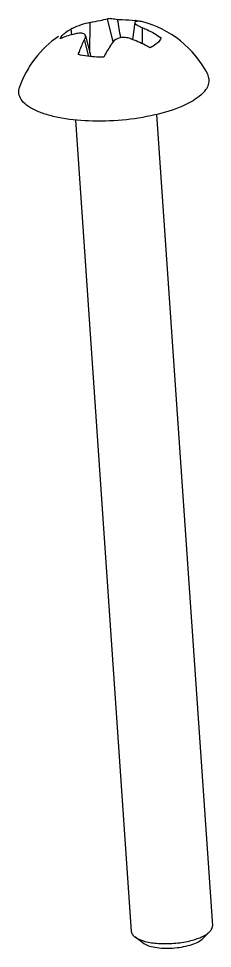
# Model space of a CAD drawing. Extents: x -425 to 6552, y -3049 to 3105.
# Drawn here: x -2.54 to 1.54, y -1628.05 to -1608.49 of the extents above; entities that cross this region are included whole.
import ezdxf

# ---------------------------------------------------------------- set-up
doc = ezdxf.new("R2010")
doc.units = 0
doc.layers.get('0').update_dxf_attribs({"linetype": 'CONTINUOUS'})

msp = doc.modelspace()

# ---------------------------------------------------------------- linework, layer by layer
at = {"color": 7, "linetype": 'CONTINUOUS'}
for p, q in [((-1.04, -1609.206), (-1.036, -1608.569)), ((-0.551, -1608.975), (-0.666, -1608.494)), ((-0.095, -1608.569), (-0.138, -1608.927)), ((-1.418, -1608.826), (-1.432, -1608.705)), ((-1.418, -1608.826), (-1.432, -1608.705)), ((0.068, -1609.016), (0.07, -1608.679)), ((-1.064, -1609.283), (-1.149, -1608.925)), ((-1.134, -1608.847), (-1.018, -1609.287)), ((0.367, -1610.505), (1.54, -1627.581)), ((-1.339, -1610.623), (-0.166, -1627.698)), ((1.333, -1627.851), (1.481, -1627.705)), ((1.469, -1627.717), (1.481, -1627.705)), ((0.076, -1627.938), (-0.091, -1627.813)), ((1.324, -1627.861), (1.333, -1627.851))]:
    msp.add_line(p, q, dxfattribs=at)
for centre, radius, start, end in [((-0.674, -1610.274), 1.743, 101.9878, 114.892), ((-0.587, -1608.929), 0.442, 93.5428, 100.3194), ((-119.455, -1629.091), 120.768, 9.62943, 9.81343), ((-0.364, -1610.534), 2.024, 81.6878, 81.9967), ((-0.351, -1610.449), 1.938, 80.3289, 81.6958), ((-0.33, -1610.325), 1.813, 79.3186, 80.3255), ((-0.481, -1610.643), 2.16, 27.085, 75.6676), ((-0.679, -1610.26), 1.728, 114.9292, 115.8321), ((-0.481, -1610.643), 2.16, 124.4056, 160.7779), ((0.361, -1626.981), 0.955, 253.0829, 253.3283), ((0.91, -1626.923), 0.977, 292.8761, 295.6714)]:
    msp.add_arc(centre, radius, start, end, dxfattribs=at)
for points, knots in [([(-1.036, -1608.569), (-0.965, -1608.554), (-0.842, -1608.529), (-0.719, -1608.504), (-0.666, -1608.494)], [0, 0, 0, 0, 0.570303, 1, 1, 1, 1]), ([(-0.614, -1608.488), (-0.601, -1608.487), (-0.547, -1608.486), (-0.493, -1608.495), (-0.454, -1608.507)], [0, 0, 0, 0, 0.24605, 1, 1, 1, 1]), ([(-0.454, -1608.507), (-0.421, -1608.507), (-0.297, -1608.508), (-0.173, -1608.517), (-0.082, -1608.53)], [0, 0, 0, 0, 0.259652, 1, 1, 1, 1]), ([(-0.095, -1608.569), (-0.096, -1608.577), (-0.081, -1608.597), (-0.048, -1608.621), (0.005, -1608.651), (0.047, -1608.669), (0.07, -1608.679)], [0, 0, 0, 0, 0.1158, 0.327238, 0.630454, 1, 1, 1, 1]), ([(-0.075, -1608.553), (-0.078, -1608.554), (-0.086, -1608.556), (-0.095, -1608.563), (-0.095, -1608.569)], [0, 0, 0, 0, 0.329207, 1, 1, 1, 1]), ([(0.006, -1608.544), (-0.001, -1608.544), (-0.028, -1608.544), (-0.055, -1608.548), (-0.075, -1608.553)], [0, 0, 0, 0, 0.24145, 1, 1, 1, 1]), ([(-1.294, -1608.799), (-1.326, -1608.805), (-1.453, -1608.832), (-1.577, -1608.873), (-1.665, -1608.913)], [0, 0, 0, 0, 0.255451, 1, 1, 1, 1]), ([(-1.665, -1608.913), (-1.662, -1608.903), (-1.643, -1608.863), (-1.612, -1608.828), (-1.585, -1608.805)], [0, 0, 0, 0, 0.22208, 1, 1, 1, 1]), ([(-1.585, -1608.805), (-1.575, -1608.796), (-1.528, -1608.757), (-1.474, -1608.726), (-1.432, -1608.705)], [0, 0, 0, 0, 0.223891, 1, 1, 1, 1]), ([(-1.134, -1608.847), (-1.136, -1608.836), (-1.15, -1608.814), (-1.189, -1608.797), (-1.238, -1608.792), (-1.274, -1608.796), (-1.294, -1608.799)], [0, 0, 0, 0, 0.187258, 0.402911, 0.673685, 1, 1, 1, 1]), ([(0.07, -1608.679), (0.104, -1608.693), (0.241, -1608.753), (0.371, -1608.829), (0.464, -1608.893)], [0, 0, 0, 0, 0.24799, 1, 1, 1, 1]), ([(-1.282, -1609.245), (-1.273, -1609.216), (-1.235, -1609.107), (-1.189, -1609), (-1.149, -1608.925)], [0, 0, 0, 0, 0.264571, 1, 1, 1, 1]), ([(-1.149, -1608.925), (-1.145, -1608.918), (-1.134, -1608.894), (-1.129, -1608.866), (-1.134, -1608.847)], [0, 0, 0, 0, 0.292399, 1, 1, 1, 1]), ([(-0.558, -1608.984), (-0.574, -1609.007), (-0.642, -1609.109), (-0.704, -1609.216), (-0.748, -1609.298)], [0, 0, 0, 0, 0.235233, 1, 1, 1, 1]), ([(-0.188, -1608.909), (-0.222, -1608.897), (-0.295, -1608.881), (-0.427, -1608.887), (-0.524, -1608.934), (-0.558, -1608.984)], [0, 0, 0, 0, 0.275045, 0.547054, 1, 1, 1, 1]), ([(0.231, -1609.101), (0.197, -1609.082), (0.062, -1609.009), (-0.08, -1608.948), (-0.188, -1608.909)], [0, 0, 0, 0, 0.252202, 1, 1, 1, 1]), ([(0.384, -1609), (0.374, -1609.009), (0.326, -1609.048), (0.273, -1609.079), (0.231, -1609.101)], [0, 0, 0, 0, 0.223891, 1, 1, 1, 1]), ([(0.464, -1608.893), (0.461, -1608.902), (0.441, -1608.943), (0.41, -1608.977), (0.384, -1609)], [0, 0, 0, 0, 0.22208, 1, 1, 1, 1]), ([(-0.748, -1609.298), (-0.796, -1609.299), (-0.975, -1609.296), (-1.155, -1609.276), (-1.282, -1609.245)], [0, 0, 0, 0, 0.268581, 1, 1, 1, 1]), ([(1.306, -1610.09), (1.342, -1610.057), (1.404, -1609.992), (1.465, -1609.88), (1.481, -1609.764), (1.458, -1609.693), (1.442, -1609.66)], [0, 0, 0, 0, 0.298912, 0.550839, 0.774774, 1, 1, 1, 1]), ([(1.306, -1610.09), (1.253, -1610.137), (1.125, -1610.226), (0.804, -1610.385), (0.304, -1610.536), (-0.361, -1610.638), (-1.046, -1610.657), (-1.591, -1610.601), (-1.968, -1610.507), (-2.193, -1610.421), (-2.367, -1610.32), (-2.488, -1610.202), (-2.546, -1610.066), (-2.535, -1609.974), (-2.52, -1609.932)], [0, 0, 0, 0, 0.049659, 0.10875, 0.251042, 0.414026, 0.580206, 0.731492, 0.796674, 0.85294, 0.899695, 0.937553, 0.969214, 1, 1, 1, 1]), ([(1.481, -1627.705), (1.5, -1627.687), (1.53, -1627.65), (1.542, -1627.602), (1.54, -1627.581)], [0, 0, 0, 0, 0.548827, 1, 1, 1, 1]), ([(-0.166, -1627.698), (-0.164, -1627.719), (-0.147, -1627.765), (-0.111, -1627.798), (-0.091, -1627.813)], [0, 0, 0, 0, 0.45126, 1, 1, 1, 1]), ([(1.334, -1627.803), (1.344, -1627.798), (1.381, -1627.78), (1.417, -1627.758), (1.441, -1627.74)], [0, 0, 0, 0, 0.270218, 1, 1, 1, 1]), ([(-0.091, -1627.813), (-0.08, -1627.822), (-0.026, -1627.857), (0.035, -1627.88), (0.083, -1627.895)], [0, 0, 0, 0, 0.216122, 1, 1, 1, 1]), ([(0.076, -1627.938), (0.107, -1627.961), (0.191, -1628), (0.4, -1628.049), (0.704, -1628.058), (1.005, -1628.011), (1.211, -1627.936), (1.293, -1627.888), (1.324, -1627.861)], [0, 0, 0, 0, 0.090975, 0.20845, 0.495202, 0.784747, 0.905356, 1, 1, 1, 1]), ([(0.087, -1627.896), (0.177, -1627.923), (0.378, -1627.955), (0.691, -1627.957), (1.003, -1627.917), (1.202, -1627.86), (1.29, -1627.823)], [0, 0, 0, 0, 0.229943, 0.496167, 0.76442, 1, 1, 1, 1])]:
    msp.add_open_spline(points, degree=3, knots=knots, dxfattribs=at)
for points in [[(0.054, -1608.551), (0.038, -1608.547), (0.022, -1608.545), (0.006, -1608.544)], [(1.441, -1627.74), (1.451, -1627.732), (1.46, -1627.725), (1.469, -1627.717)]]:
    msp.add_open_spline(points, degree=3, dxfattribs=at)

doc.saveas('drawing.dxf')
